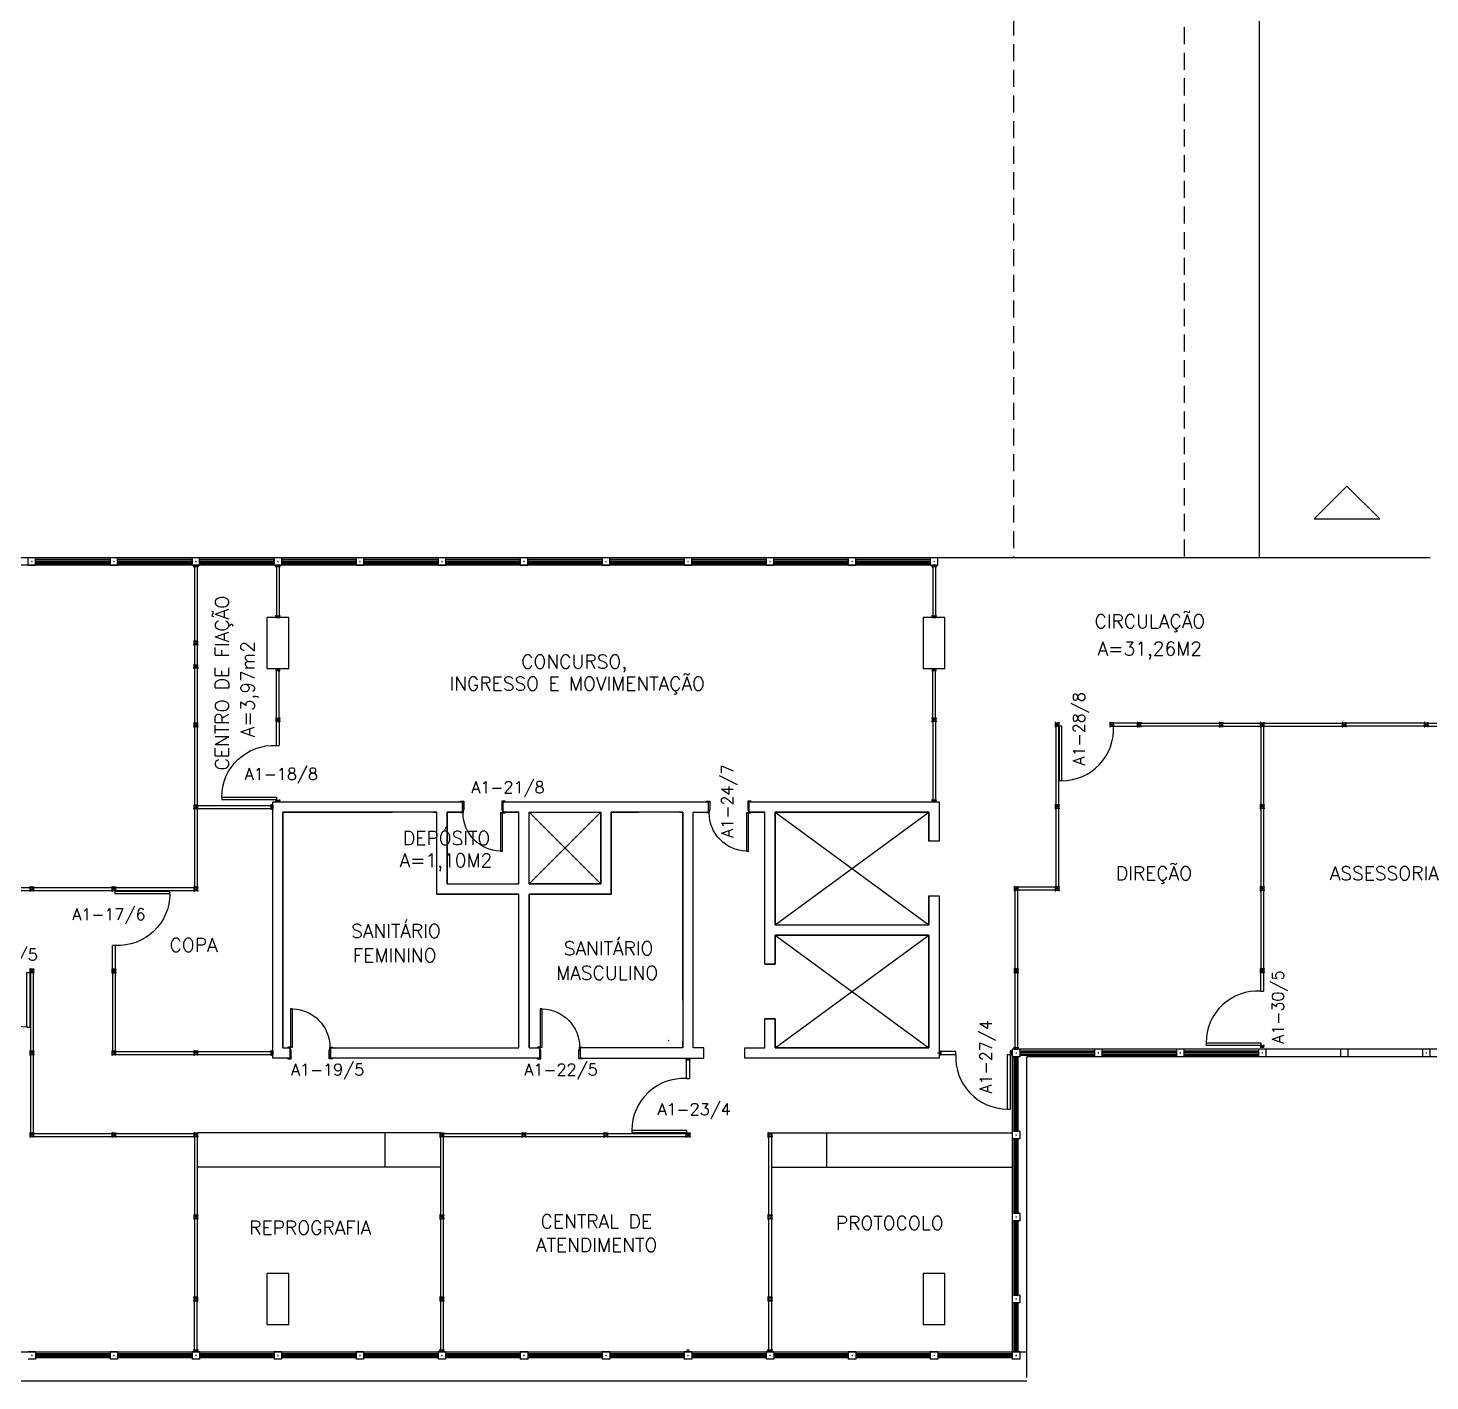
# Model space of a CAD drawing. Extents: x 297.6 to 386.7, y 146.5 to 187.4.
# Drawn here: x 315.59 to 336.1, y 146.48 to 166.28 of the extents above; entities that cross this region are included whole.
import ezdxf
from ezdxf.enums import TextEntityAlignment as Align

# ---------------------------------------------------------------- set-up
doc = ezdxf.new("R2010")
doc.units = 0
doc.header["$MEASUREMENT"] = 0
doc.linetypes.add('HIDDEN', pattern=[0.375, 0.25, -0.125])
doc.linetypes.add('HIDDEN2', pattern=[0.1875, 0.125, -0.0625])
doc.layers.get('0').update_dxf_attribs({"linetype": 'CONTINUOUS'})
for name, color, linetype in [('1', 1, 'CONTINUOUS'), ('ALV', 2, 'CONTINUOUS'), ('DIV', 2, 'CONTINUOUS'), ('ESPECIFICAÇÕES', 2, 'CONTINUOUS'), ('ESQ', 1, 'CONTINUOUS'), ('MOBILIARIO', 1, 'CONTINUOUS'), ('PEÇAS', 1, 'CONTINUOUS'), ('PILAR', 3, 'CONTINUOUS'), ('PISO', 1, 'CONTINUOUS'), ('PORTA', 2, 'CONTINUOUS'), ('REBOCO', 2, 'CONTINUOUS'), ('TEXTO', 2, 'CONTINUOUS'), ('ÁREA', 2, 'CONTINUOUS')]:
    doc.layers.add(name, color=color, linetype=linetype)
doc.styles.add('UNB-100', font='simplex.shx', dxfattribs={"height": 0.2})

# ---------------------------------------------------------------- blocks, each defined once
blk = doc.blocks.new('PDDIV12')
at = {"color": 2}
for p, q in [((-0.07, 0.82), (-0.07, 0.02)), ((-0.03, 0.02), (-0.03, 0.82)), ((-0.825, 0.02), (-1.175, 0.02)), ((-0.825, 0.02), (-0.825, -0.02)), ((-0.07, 0.02), (-0.03, 0.02)), ((-0.01, 0), (0.01, 0)), ((0, -0.01), (0, 0.01)), ((-1.175, -0.02), (-0.825, -0.02))]:
    blk.add_line(p, q, dxfattribs=at)
for p, q in [((-0.07, 0.82), (-0.03, 0.82)), ((-1.2, 0), (-1.21, 0)), ((-1.2, 0.01), (-1.2, -0.01)), ((-1.19, 0), (-1.2, 0)), ((-1.175, 0.02), (-1.175, -0.02))]:
    blk.add_line(p, q)
at = {"color": 1}
blk.add_arc((-0.071, 0.065), 0.755, 89.8981, 183.4171, dxfattribs=at)
blk = doc.blocks.new('IMONT')
for p, q in [((0, 0.025), (0.02, 0.025)), ((0, 0.025), (0, -0.025)), ((0.02, 0.02), (0.005, 0.02)), ((0.005, 0.02), (0.005, -0.02)), ((0.02, 0.03), (0.02, 0.025)), ((0.02, 0.03), (0.03, 0.03)), ((0.02, -0.02), (0.02, 0.02)), ((0.025, 0.02), (0.025, -0.02)), ((0.025, 0.02), (0.03, 0.02)), ((0.03, 0.03), (0.03, 0.02)), ((0.02, -0.025), (0, -0.025)), ((0.005, -0.02), (0.02, -0.02)), ((0.02, -0.03), (0.02, -0.025)), ((0.03, -0.03), (0.02, -0.03)), ((0.025, -0.02), (0.03, -0.02)), ((0.03, -0.02), (0.03, -0.03))]:
    blk.add_line(p, q)
blk = doc.blocks.new('MONT')
for p, q in [((-0.03, 0.03), (-0.03, 0.02)), ((-0.02, 0.03), (-0.03, 0.03)), ((-0.03, 0.02), (-0.025, 0.02)), ((-0.025, -0.02), (-0.025, 0.02)), ((-0.02, 0.025), (-0.02, 0.03)), ((-0.02, 0.025), (0.02, 0.025)), ((0.02, 0.02), (-0.02, 0.02)), ((-0.02, 0.02), (-0.02, -0.02)), ((-0.004, 0), (0.004, 0)), ((0, 0.004), (0, -0.004)), ((0.02, 0.03), (0.02, 0.025)), ((0.02, 0.03), (0.03, 0.03)), ((0.02, -0.02), (0.02, 0.02)), ((0.025, 0.02), (0.025, -0.02)), ((0.025, 0.02), (0.03, 0.02)), ((0.03, 0.03), (0.03, 0.02)), ((-0.025, -0.02), (-0.03, -0.02)), ((-0.03, -0.02), (-0.03, -0.03)), ((-0.03, -0.03), (-0.02, -0.03)), ((-0.02, -0.02), (0.02, -0.02)), ((0.02, -0.025), (-0.02, -0.025)), ((-0.02, -0.03), (-0.02, -0.025)), ((0.02, -0.03), (0.02, -0.025)), ((0.03, -0.03), (0.02, -0.03)), ((0.025, -0.02), (0.03, -0.02)), ((0.03, -0.02), (0.03, -0.03))]:
    blk.add_line(p, q)
blk = doc.blocks.new('DIVI12')
for p, q in [((-0.004, 0), (0.004, 0)), ((0, 0.004), (0, -0.004)), ((0.025, 0.02), (0.025, -0.02)), ((0.025, 0.02), (1.175, 0.02)), ((1.175, 0.02), (1.175, -0.02)), ((1.204, 0), (1.196, 0)), ((1.2, 0.004), (1.2, -0.004)), ((0.025, -0.02), (1.175, -0.02))]:
    blk.add_line(p, q)
blk = doc.blocks.new('PRTD6')
at = {"linetype": 'Continuous'}
for p, q in [((-0.04, 0.571), (-0.01, 0.571)), ((-0.626, 0), (-0.596, 0)), ((0, 0), (0.03, 0)), ((-0.626, -0.15), (-0.596, -0.15)), ((0, -0.15), (0.03, -0.15))]:
    blk.add_line(p, q, dxfattribs=at)
for p, q in [((-0.04, 0.01), (-0.04, 0.571)), ((-0.01, 0.571), (-0.01, 0.01)), ((-0.626, 0.01), (-0.626, 0)), ((-0.586, 0.01), (-0.626, 0.01)), ((-0.596, 0), (-0.596, -0.15)), ((-0.586, -0.03), (-0.586, 0.01)), ((-0.01, 0.01), (-0.04, 0.01)), ((-0.01, 0.01), (0.03, 0.01)), ((-0.01, -0.03), (-0.01, 0.01)), ((0, 0), (0, -0.15)), ((0.03, 0.01), (0.03, 0)), ((-0.626, -0.15), (-0.626, -0.16)), ((-0.626, -0.16), (-0.576, -0.16)), ((-0.576, -0.03), (-0.586, -0.03)), ((-0.576, -0.16), (-0.576, -0.03)), ((-0.02, -0.03), (-0.01, -0.03)), ((-0.02, -0.16), (-0.02, -0.03)), ((0.03, -0.16), (-0.02, -0.16)), ((0.03, -0.15), (0.03, -0.16))]:
    blk.add_line(p, q)
blk.add_arc((-0.025, 0.01), 0.561, 91.5322, 180, dxfattribs=at)
blk = doc.blocks.new('PAESQ')
for p, q in [((-1.055, 0.82), (-1.095, 0.82)), ((-1.095, 0.02), (-1.095, 0.82)), ((-1.055, 0.82), (-1.055, 0.02)), ((-1.055, 0.02), (-1.095, 0.02)), ((-0.3, 0.02), (-0.025, 0.02)), ((-0.3, 0.02), (-0.3, -0.02)), ((-0.025, 0.02), (-0.025, -0.02)), ((-0.01, 0), (0, 0)), ((0, 0.01), (0, -0.01)), ((0, 0), (0.01, 0)), ((-0.025, -0.02), (-0.3, -0.02))]:
    blk.add_line(p, q)
at = {"color": 1}
blk.add_arc((-1.054, 0.065), 0.755, 356.5829, 90.1019, dxfattribs=at)
at = {"linetype": 'Continuous', "xscale": -1, "rotation": 180}
blk.add_blockref('IMONT', (-1.125, 0), dxfattribs=at)

msp = doc.modelspace()

# ---------------------------------------------------------------- linework, layer by layer
at = {"layer": '1', "linetype": 'Continuous'}
for p, q in [((322.915, 154.801), (323.965, 153.751)), ((322.915, 153.751), (323.965, 154.801)), ((322.915, 154.801), (323.965, 153.751)), ((322.915, 153.751), (323.965, 154.801)), ((326.515, 153.151), (328.765, 154.801)), ((326.515, 154.801), (328.765, 153.151)), ((326.515, 153.151), (328.765, 154.801)), ((326.515, 154.801), (328.765, 153.151)), ((326.515, 151.351), (328.765, 153.001)), ((326.515, 153.001), (328.765, 151.351)), ((326.515, 151.351), (328.765, 153.001)), ((326.515, 153.001), (328.765, 151.351)), ((323.069, 151.351), (323.069, 151.201))]:
    msp.add_line(p, q, dxfattribs=at)
at = {"layer": '1'}
msp.add_lwpolyline([(335.36, 159.093), (334.881, 159.572), (334.402, 159.093)], close=True, dxfattribs=at)
at = {"layer": 'ALV', "linetype": 'Continuous'}
for p, q in [((319.165, 154.951), (320.915, 154.951)), ((319.165, 151.201), (319.165, 154.951)), ((321.515, 154.951), (321.94, 154.951)), ((322.54, 154.951), (324.515, 154.951)), ((325.115, 154.951), (325.54, 154.951)), ((325.54, 154.801), (325.54, 154.951)), ((326.136, 154.801), (326.136, 154.951)), ((326.136, 154.951), (328.915, 154.951)), ((328.915, 154.951), (328.915, 154.376)), ((319.315, 154.801), (320.915, 154.801)), ((319.315, 151.351), (319.315, 154.801)), ((321.515, 154.801), (321.565, 154.801)), ((321.565, 153.751), (321.565, 154.801)), ((321.715, 154.801), (321.94, 154.801)), ((321.715, 153.751), (321.715, 154.801)), ((322.54, 154.801), (322.765, 154.801)), ((322.765, 153.751), (322.765, 154.801)), ((322.915, 154.801), (323.965, 154.801)), ((322.915, 153.751), (322.915, 154.801)), ((323.965, 153.751), (323.965, 154.801)), ((324.115, 153.601), (324.115, 154.801)), ((324.115, 154.801), (324.515, 154.801)), ((325.115, 154.801), (325.165, 154.801)), ((325.165, 152.051), (325.165, 154.801)), ((325.315, 152.051), (325.315, 154.801)), ((325.315, 154.801), (325.54, 154.801)), ((326.136, 154.801), (326.365, 154.801)), ((326.365, 152.576), (326.365, 154.801)), ((326.515, 153.151), (326.515, 154.801)), ((326.515, 154.801), (328.765, 154.801)), ((328.765, 154.801), (328.765, 154.376)), ((328.915, 154.376), (328.765, 154.376)), ((321.715, 153.751), (322.765, 153.751)), ((322.915, 153.751), (323.965, 153.751)), ((321.565, 153.601), (322.765, 153.601)), ((322.765, 151.351), (322.765, 153.601)), ((322.915, 153.601), (324.115, 153.601)), ((322.915, 151.351), (322.915, 153.601)), ((328.765, 153.576), (328.915, 153.576)), ((328.765, 153.576), (328.765, 153.151)), ((328.915, 153.576), (328.915, 151.201)), ((326.515, 153.151), (328.765, 153.151)), ((326.515, 152.576), (326.515, 153.001)), ((326.515, 153.001), (328.765, 153.001)), ((328.765, 153.001), (328.765, 151.351)), ((326.365, 152.576), (326.515, 152.576)), ((326.365, 151.351), (326.365, 151.776)), ((326.515, 151.776), (326.365, 151.776)), ((326.515, 151.351), (326.515, 151.776)), ((325.165, 151.451), (325.165, 151.401)), ((325.165, 151.351), (325.165, 151.451)), ((325.315, 151.351), (325.315, 151.451)), ((328.765, 151.351), (326.515, 151.351))]:
    msp.add_line(p, q, dxfattribs=at)
at = {"layer": 'DIV'}
for p, q in [((318.021, 158.386), (318.02, 157.301)), ((318.061, 158.386), (318.06, 157.301)), ((319.221, 158.391), (319.221, 157.676)), ((319.221, 158.391), (319.221, 157.676)), ((319.261, 158.391), (319.261, 157.676)), ((319.261, 158.391), (319.261, 157.676)), ((328.821, 158.391), (328.821, 157.676)), ((328.861, 158.391), (328.821, 158.391)), ((328.821, 158.391), (328.821, 157.676)), ((328.861, 158.391), (328.821, 158.391)), ((328.861, 158.391), (328.861, 157.676)), ((328.861, 158.391), (328.861, 157.676)), ((319.22, 156.177), (319.22, 156.876)), ((319.26, 156.177), (319.26, 156.876)), ((328.82, 156.177), (328.82, 156.876)), ((328.82, 156.177), (328.82, 156.876)), ((328.86, 156.177), (328.86, 156.876)), ((328.86, 156.177), (328.86, 156.876)), ((318.04, 156.072), (318.04, 156.08)), ((318.065, 156.056), (318.065, 156.096)), ((330.66, 156.101), (330.62, 156.101)), ((331.46, 156.106), (331.42, 156.106)), ((331.444, 156.081), (331.436, 156.081)), ((331.44, 156.077), (331.44, 156.085)), ((331.82, 156.101), (331.86, 156.101)), ((333.02, 156.101), (333.06, 156.101)), ((333.66, 156.101), (333.62, 156.101)), ((334.86, 156.101), (334.82, 156.101)), ((334.86, 156.101), (334.82, 156.101)), ((336.06, 156.101), (336.02, 156.101)), ((336.06, 156.101), (336.02, 156.101)), ((318.036, 156.076), (318.044, 156.076)), ((318.036, 154.876), (318.044, 154.876)), ((318.036, 154.876), (318.044, 154.876)), ((318.04, 154.872), (318.04, 154.88)), ((318.04, 154.872), (318.04, 154.88)), ((318.065, 154.856), (318.065, 154.896)), ((318.065, 154.856), (318.065, 154.896)), ((315.66, 153.701), (315.62, 153.701)), ((315.66, 153.701), (315.62, 153.701)), ((315.644, 153.676), (315.636, 153.676)), ((315.644, 153.676), (315.636, 153.676)), ((315.64, 153.672), (315.64, 153.68)), ((315.64, 153.672), (315.64, 153.68)), ((316.86, 153.701), (316.82, 153.701)), ((316.86, 153.701), (316.82, 153.701)), ((316.844, 153.676), (316.836, 153.676)), ((316.844, 153.676), (316.836, 153.676)), ((316.84, 153.672), (316.84, 153.68)), ((316.84, 153.672), (316.84, 153.68)), ((318.06, 153.701), (318.02, 153.701)), ((318.044, 153.676), (318.036, 153.676)), ((318.04, 153.672), (318.04, 153.68)), ((330.06, 153.701), (330.02, 153.701)), ((315.66, 152.501), (315.62, 152.501)), ((315.66, 152.501), (315.62, 152.501)), ((315.644, 152.476), (315.636, 152.476)), ((315.644, 152.476), (315.636, 152.476)), ((315.64, 152.472), (315.64, 152.48)), ((315.64, 152.472), (315.64, 152.48)), ((316.82, 152.501), (316.86, 152.501)), ((316.86, 152.501), (316.82, 152.501)), ((316.836, 152.476), (316.844, 152.476)), ((316.844, 152.476), (316.836, 152.476)), ((316.84, 152.472), (316.84, 152.48)), ((316.84, 152.472), (316.84, 152.48)), ((330.06, 152.501), (330.02, 152.501)), ((330.06, 152.501), (330.02, 152.501)), ((330.02, 152.451), (330.02, 151.356)), ((330.02, 152.451), (330.02, 151.356)), ((330.044, 152.476), (330.036, 152.476)), ((330.04, 152.472), (330.04, 152.48)), ((330.06, 152.451), (330.06, 151.356)), ((330.06, 152.451), (330.06, 151.356)), ((316.86, 151.301), (316.82, 151.301)), ((316.844, 151.276), (316.836, 151.276)), ((316.84, 151.272), (316.84, 151.28)), ((318.06, 151.301), (318.02, 151.301)), ((318.044, 151.276), (318.036, 151.276)), ((318.04, 151.272), (318.04, 151.28)), ((328.891, 151.276), (328.899, 151.276)), ((328.891, 151.276), (328.899, 151.276)), ((328.895, 151.28), (328.895, 151.272)), ((328.895, 151.28), (328.895, 151.272)), ((328.92, 151.296), (328.92, 151.256)), ((328.92, 151.296), (328.92, 151.256)), ((328.92, 151.296), (328.92, 151.256)), ((328.92, 151.296), (328.92, 151.256)), ((329.16, 151.296), (328.94, 151.296)), ((329.16, 151.296), (328.94, 151.296)), ((328.94, 151.256), (329.16, 151.256)), ((328.94, 151.256), (329.16, 151.256)), ((329.16, 151.256), (329.16, 151.296)), ((329.16, 151.256), (329.16, 151.296)), ((329.915, 151.256), (329.955, 151.256)), ((329.915, 150.456), (329.915, 151.256)), ((329.915, 151.256), (329.955, 151.256)), ((329.915, 150.456), (329.915, 151.256)), ((329.955, 151.256), (329.955, 150.456)), ((329.955, 151.256), (329.955, 150.456)), ((329.96, 151.256), (329.96, 151.296)), ((329.96, 151.256), (329.96, 151.296)), ((329.975, 151.276), (329.995, 151.276)), ((329.989, 151.276), (329.981, 151.276)), ((329.985, 151.28), (329.985, 151.272)), ((329.915, 150.456), (329.955, 150.456)), ((329.915, 150.456), (329.955, 150.456)), ((315.66, 150.101), (315.62, 150.101)), ((315.644, 150.076), (315.636, 150.076)), ((315.64, 150.072), (315.64, 150.08)), ((316.86, 150.101), (316.82, 150.101)), ((316.844, 150.076), (316.836, 150.076)), ((316.84, 150.072), (316.84, 150.08)), ((318.06, 150.101), (318.02, 150.101)), ((318.06, 150.101), (318.02, 150.101)), ((318.044, 150.076), (318.036, 150.076)), ((318.044, 150.076), (318.036, 150.076)), ((318.04, 150.072), (318.04, 150.08)), ((318.04, 150.072), (318.04, 150.08)), ((321.66, 150.101), (321.62, 150.101)), ((321.66, 150.101), (321.62, 150.101)), ((321.644, 150.076), (321.636, 150.076)), ((321.644, 150.076), (321.636, 150.076)), ((321.64, 150.072), (321.64, 150.08)), ((321.64, 150.072), (321.64, 150.08)), ((322.86, 150.101), (322.82, 150.101)), ((322.844, 150.076), (322.836, 150.076)), ((322.84, 150.072), (322.84, 150.08)), ((324.06, 150.101), (324.02, 150.101)), ((324.044, 150.076), (324.036, 150.076)), ((324.04, 150.072), (324.04, 150.08)), ((326.46, 150.101), (326.42, 150.101)), ((326.444, 150.076), (326.436, 150.076)), ((326.44, 150.072), (326.44, 150.08)), ((318.06, 148.901), (318.02, 148.901)), ((318.06, 148.901), (318.02, 148.901)), ((321.66, 148.901), (321.62, 148.901)), ((321.66, 148.901), (321.62, 148.901)), ((326.46, 148.901), (326.42, 148.901)), ((318.044, 148.876), (318.036, 148.876)), ((318.044, 148.876), (318.036, 148.876)), ((318.04, 148.872), (318.04, 148.88)), ((318.04, 148.872), (318.04, 148.88)), ((321.644, 148.876), (321.636, 148.876)), ((321.644, 148.876), (321.636, 148.876)), ((321.64, 148.872), (321.64, 148.88)), ((321.64, 148.872), (321.64, 148.88)), ((326.444, 148.876), (326.436, 148.876)), ((326.44, 148.872), (326.44, 148.88)), ((318.036, 147.676), (318.044, 147.676)), ((318.036, 147.676), (318.044, 147.676)), ((318.04, 147.68), (318.04, 147.672)), ((318.04, 147.68), (318.04, 147.672)), ((318.02, 147.651), (318.06, 147.651)), ((318.02, 147.651), (318.06, 147.651)), ((318.02, 146.93), (318.02, 147.651)), ((318.02, 147.651), (318.06, 147.651)), ((318.02, 147.651), (318.06, 147.651)), ((318.02, 146.93), (318.02, 147.651)), ((318.06, 146.93), (318.06, 147.651)), ((318.06, 146.93), (318.06, 147.651)), ((321.62, 147.651), (321.66, 147.651)), ((321.62, 147.651), (321.62, 146.931)), ((321.62, 147.651), (321.66, 147.651)), ((321.62, 147.651), (321.62, 146.931)), ((321.66, 147.651), (321.66, 146.931)), ((321.66, 147.651), (321.66, 146.931)), ((326.42, 147.651), (326.46, 147.651)), ((326.42, 147.651), (326.42, 146.931)), ((326.46, 147.651), (326.46, 146.931)), ((325.22, 146.931), (325.26, 146.931)), ((325.22, 146.931), (325.26, 146.931))]:
    msp.add_line(p, q, dxfattribs=at)
at = {"layer": 'DIV', "linetype": 'Continuous'}
for p, q in [((318.06, 157.301), (318.02, 157.301)), ((318.044, 157.276), (318.036, 157.276)), ((318.036, 157.276), (318.044, 157.276)), ((318.04, 157.272), (318.04, 157.28)), ((318.04, 157.272), (318.04, 157.28)), ((318.065, 157.256), (318.065, 157.296)), ((318.02, 156.906), (318.02, 156.101)), ((318.06, 156.906), (318.02, 156.906)), ((318.036, 156.931), (318.044, 156.931)), ((318.044, 156.931), (318.036, 156.931)), ((318.036, 156.931), (318.044, 156.931)), ((318.04, 156.927), (318.04, 156.935)), ((318.04, 156.935), (318.04, 156.927)), ((318.04, 156.927), (318.04, 156.935)), ((318.06, 156.906), (318.06, 156.101)), ((318.065, 156.911), (318.065, 156.951)), ((318.065, 156.911), (318.065, 156.951)), ((318.06, 156.101), (318.02, 156.101)), ((318.04, 156.072), (318.04, 156.08)), ((318.04, 156.072), (318.04, 156.08)), ((318.065, 156.056), (318.065, 156.096)), ((331.87, 156.101), (333.01, 156.101)), ((333.065, 156.101), (333.615, 156.101)), ((318.036, 156.076), (318.044, 156.076)), ((318.044, 156.076), (318.036, 156.076)), ((333.01, 156.061), (331.87, 156.061)), ((333.065, 156.061), (333.615, 156.061)), ((318.065, 154.896), (319.136, 154.896)), ((318.065, 154.856), (319.136, 154.856)), ((319.14, 154.896), (319.14, 154.856)), ((319.14, 154.856), (319.14, 154.896)), ((319.165, 154.876), (319.157, 154.876)), ((319.161, 154.88), (319.161, 154.872)), ((319.169, 154.876), (319.161, 154.876)), ((319.165, 154.866), (319.165, 154.886)), ((319.165, 154.88), (319.165, 154.872)), ((318.06, 153.701), (318.02, 153.701)), ((318.036, 153.676), (318.044, 153.676)), ((318.044, 153.676), (318.036, 153.676)), ((318.04, 153.68), (318.04, 153.672)), ((318.04, 153.672), (318.04, 153.68)), ((318.065, 153.696), (318.065, 153.656)), ((330.06, 153.701), (330.02, 153.701)), ((330.04, 153.685), (330.04, 153.677)), ((330.065, 153.701), (330.065, 153.661)), ((330.615, 153.701), (330.065, 153.701)), ((330.615, 153.661), (330.065, 153.661)), ((330.615, 153.701), (330.615, 153.661)), ((330.644, 153.681), (330.636, 153.681)), ((330.64, 153.685), (330.64, 153.677)), ((333.66, 152.501), (333.62, 152.501)), ((318.06, 151.301), (318.02, 151.301)), ((318.036, 151.276), (318.044, 151.276)), ((318.044, 151.276), (318.036, 151.276)), ((318.04, 151.28), (318.04, 151.272)), ((318.04, 151.272), (318.04, 151.28)), ((318.065, 151.296), (319.136, 151.296)), ((318.065, 151.296), (318.065, 151.256)), ((318.065, 151.256), (319.136, 151.256)), ((319.14, 151.296), (319.14, 151.256)), ((319.14, 151.256), (319.14, 151.296)), ((319.165, 151.276), (319.157, 151.276)), ((319.161, 151.28), (319.161, 151.272)), ((319.169, 151.276), (319.161, 151.276)), ((319.165, 151.266), (319.165, 151.286)), ((319.165, 151.28), (319.165, 151.272)), ((325.22, 150.901), (325.22, 151.171)), ((325.26, 151.171), (325.26, 150.901)), ((328.94, 151.256), (328.94, 151.296)), ((328.94, 151.256), (328.94, 151.296)), ((325.22, 150.901), (325.26, 150.901)), ((324.42, 150.146), (324.42, 150.106)), ((324.42, 150.146), (325.22, 150.146)), ((325.22, 150.146), (325.22, 150.106)), ((315.665, 150.096), (316.815, 150.096)), ((315.665, 150.056), (316.815, 150.056)), ((316.865, 150.096), (318.015, 150.096)), ((316.865, 150.056), (318.015, 150.056)), ((325.22, 150.106), (324.42, 150.106)), ((325.26, 150.101), (325.22, 150.101)), ((325.25, 150.076), (325.23, 150.076)), ((325.244, 150.076), (325.236, 150.076)), ((325.24, 150.086), (325.24, 150.066)), ((325.24, 150.072), (325.24, 150.08))]:
    msp.add_line(p, q, dxfattribs=at)
at = {"layer": 'DIV'}
msp.add_arc((329.913, 151.211), 0.755, 176.5829, 270.1019, dxfattribs=at)
msp.add_arc((329.913, 151.211), 0.755, 176.5829, 270.1019, dxfattribs=at)
at = {"layer": 'DIV', "linetype": 'Continuous'}
msp.add_arc((325.175, 150.148), 0.755, 86.5829, 180.1019, dxfattribs=at)
at = {"layer": 'ESQ'}
for p, q in [((315.586, 158.526), (315.696, 158.526)), ((315.586, 158.416), (315.586, 158.526)), ((315.586, 158.416), (315.696, 158.416)), ((315.644, 158.471), (315.636, 158.471)), ((315.636, 158.471), (315.644, 158.471)), ((315.64, 158.475), (315.64, 158.467)), ((315.64, 158.475), (315.64, 158.467)), ((315.695, 158.501), (315.695, 158.441)), ((315.695, 158.501), (316.785, 158.501)), ((315.695, 158.481), (316.785, 158.481)), ((315.695, 158.461), (316.785, 158.461)), ((315.695, 158.441), (316.785, 158.441)), ((315.696, 158.416), (315.696, 158.526)), ((316.785, 158.501), (316.785, 158.441)), ((316.786, 158.526), (316.896, 158.526)), ((316.786, 158.416), (316.786, 158.526)), ((316.786, 158.416), (316.896, 158.416)), ((316.844, 158.471), (316.836, 158.471)), ((316.836, 158.471), (316.844, 158.471)), ((316.84, 158.475), (316.84, 158.467)), ((316.84, 158.475), (316.84, 158.467)), ((316.895, 158.501), (316.895, 158.441)), ((316.895, 158.501), (317.985, 158.501)), ((316.895, 158.481), (317.985, 158.481)), ((316.895, 158.461), (317.985, 158.461)), ((316.895, 158.441), (317.985, 158.441)), ((316.896, 158.416), (316.896, 158.526)), ((317.985, 158.501), (317.985, 158.441)), ((317.986, 158.526), (318.096, 158.526)), ((317.986, 158.416), (317.986, 158.526)), ((317.986, 158.416), (318.096, 158.416)), ((318.036, 158.471), (318.044, 158.471)), ((318.044, 158.471), (318.036, 158.471)), ((318.04, 158.475), (318.04, 158.467)), ((318.04, 158.475), (318.04, 158.467)), ((318.095, 158.501), (318.095, 158.441)), ((318.095, 158.501), (319.185, 158.501)), ((318.095, 158.481), (319.185, 158.481)), ((318.095, 158.461), (319.185, 158.461)), ((318.095, 158.441), (319.185, 158.441)), ((318.096, 158.416), (318.096, 158.526)), ((319.185, 158.501), (319.185, 158.441)), ((319.186, 158.526), (319.296, 158.526)), ((319.186, 158.416), (319.186, 158.526)), ((319.186, 158.416), (319.296, 158.416)), ((319.244, 158.471), (319.236, 158.471)), ((319.236, 158.471), (319.244, 158.471)), ((319.24, 158.475), (319.24, 158.467)), ((319.24, 158.475), (319.24, 158.467)), ((319.295, 158.501), (320.385, 158.501)), ((319.295, 158.501), (319.295, 158.441)), ((319.295, 158.481), (320.385, 158.481)), ((319.295, 158.461), (320.385, 158.461)), ((319.295, 158.441), (320.385, 158.441)), ((319.296, 158.416), (319.296, 158.526)), ((320.385, 158.501), (320.385, 158.441)), ((320.386, 158.416), (320.386, 158.526)), ((320.386, 158.526), (320.496, 158.526)), ((320.386, 158.416), (320.496, 158.416)), ((320.436, 158.471), (320.444, 158.471)), ((320.444, 158.471), (320.436, 158.471)), ((320.44, 158.475), (320.44, 158.467)), ((320.44, 158.475), (320.44, 158.467)), ((320.495, 158.501), (321.585, 158.501)), ((320.495, 158.501), (320.495, 158.441)), ((320.495, 158.481), (321.585, 158.481)), ((320.495, 158.461), (321.585, 158.461)), ((320.495, 158.441), (321.585, 158.441)), ((320.496, 158.416), (320.496, 158.526)), ((321.585, 158.501), (321.585, 158.441)), ((321.586, 158.526), (321.696, 158.526)), ((321.586, 158.416), (321.586, 158.526)), ((321.586, 158.416), (321.696, 158.416)), ((321.644, 158.471), (321.636, 158.471)), ((321.636, 158.471), (321.644, 158.471)), ((321.64, 158.475), (321.64, 158.467)), ((321.64, 158.475), (321.64, 158.467)), ((321.695, 158.501), (321.695, 158.441)), ((321.695, 158.501), (322.785, 158.501)), ((321.695, 158.481), (322.785, 158.481)), ((321.695, 158.461), (322.785, 158.461)), ((321.695, 158.441), (322.785, 158.441)), ((321.696, 158.416), (321.696, 158.526)), ((322.785, 158.501), (322.785, 158.441)), ((322.786, 158.526), (322.896, 158.526)), ((322.786, 158.416), (322.786, 158.526)), ((322.786, 158.416), (322.896, 158.416)), ((322.836, 158.471), (322.844, 158.471)), ((322.844, 158.471), (322.836, 158.471)), ((322.84, 158.475), (322.84, 158.467)), ((322.84, 158.475), (322.84, 158.467)), ((322.895, 158.501), (322.895, 158.441)), ((322.895, 158.501), (323.985, 158.501)), ((322.895, 158.481), (323.985, 158.481)), ((322.895, 158.461), (323.985, 158.461)), ((322.895, 158.441), (323.985, 158.441)), ((322.896, 158.416), (322.896, 158.526)), ((323.985, 158.501), (323.985, 158.441)), ((323.986, 158.526), (324.096, 158.526)), ((323.986, 158.416), (323.986, 158.526)), ((323.986, 158.416), (324.096, 158.416)), ((324.044, 158.471), (324.036, 158.471)), ((324.036, 158.471), (324.044, 158.471)), ((324.04, 158.475), (324.04, 158.467)), ((324.04, 158.475), (324.04, 158.467)), ((324.095, 158.501), (324.095, 158.441)), ((324.095, 158.501), (325.185, 158.501)), ((324.095, 158.481), (325.185, 158.481)), ((324.095, 158.461), (325.185, 158.461)), ((324.095, 158.441), (325.185, 158.441)), ((324.096, 158.416), (324.096, 158.526)), ((325.185, 158.501), (325.185, 158.441)), ((325.186, 158.526), (325.296, 158.526)), ((325.186, 158.416), (325.186, 158.526)), ((325.186, 158.416), (325.296, 158.416)), ((325.244, 158.471), (325.236, 158.471)), ((325.236, 158.471), (325.244, 158.471)), ((325.24, 158.475), (325.24, 158.467)), ((325.24, 158.475), (325.24, 158.467)), ((325.295, 158.501), (325.295, 158.441)), ((325.295, 158.501), (326.385, 158.501)), ((325.295, 158.481), (326.385, 158.481)), ((325.295, 158.461), (326.385, 158.461)), ((325.295, 158.441), (326.385, 158.441)), ((325.296, 158.416), (325.296, 158.526)), ((326.385, 158.501), (326.385, 158.441)), ((326.386, 158.526), (326.496, 158.526)), ((326.386, 158.416), (326.386, 158.526)), ((326.386, 158.416), (326.496, 158.416)), ((326.436, 158.471), (326.444, 158.471)), ((326.444, 158.471), (326.436, 158.471)), ((326.44, 158.475), (326.44, 158.467)), ((326.44, 158.475), (326.44, 158.467)), ((326.495, 158.501), (327.585, 158.501)), ((326.495, 158.501), (326.495, 158.441)), ((326.495, 158.481), (327.585, 158.481)), ((326.495, 158.461), (327.585, 158.461)), ((326.495, 158.441), (327.585, 158.441)), ((326.496, 158.416), (326.496, 158.526)), ((327.585, 158.501), (327.585, 158.441)), ((327.586, 158.526), (327.696, 158.526)), ((327.586, 158.416), (327.586, 158.526)), ((327.586, 158.416), (327.696, 158.416)), ((327.644, 158.471), (327.636, 158.471)), ((327.636, 158.471), (327.644, 158.471)), ((327.64, 158.475), (327.64, 158.467)), ((327.64, 158.475), (327.64, 158.467)), ((327.695, 158.501), (328.785, 158.501)), ((327.695, 158.501), (327.695, 158.441)), ((327.695, 158.481), (328.785, 158.481)), ((327.695, 158.461), (328.785, 158.461)), ((327.695, 158.441), (328.785, 158.441)), ((327.696, 158.416), (327.696, 158.526)), ((328.785, 158.501), (328.785, 158.441)), ((328.786, 158.526), (328.896, 158.526)), ((328.786, 158.416), (328.786, 158.526)), ((328.786, 158.416), (328.896, 158.416)), ((328.844, 158.471), (328.836, 158.471)), ((328.84, 158.475), (328.84, 158.467)), ((328.896, 158.416), (328.896, 158.526)), ((329.985, 151.331), (329.985, 151.221)), ((330.095, 151.331), (329.985, 151.331)), ((330.095, 151.221), (329.985, 151.221)), ((330.01, 150.131), (330.01, 151.221)), ((330.01, 151.221), (330.07, 151.221)), ((330.03, 150.131), (330.03, 151.221)), ((330.036, 151.276), (330.044, 151.276)), ((330.036, 151.276), (330.044, 151.276)), ((330.04, 151.28), (330.04, 151.272)), ((330.04, 151.28), (330.04, 151.272)), ((330.05, 150.131), (330.05, 151.221)), ((330.07, 150.131), (330.07, 151.221)), ((330.095, 151.331), (330.095, 151.221)), ((330.095, 151.306), (330.095, 151.246)), ((330.095, 151.306), (331.185, 151.306)), ((330.095, 151.286), (331.185, 151.286)), ((330.095, 151.266), (331.185, 151.266)), ((330.095, 151.246), (331.185, 151.246)), ((331.185, 151.331), (331.185, 151.221)), ((331.295, 151.331), (331.185, 151.331)), ((331.185, 151.306), (331.185, 151.246)), ((331.295, 151.221), (331.185, 151.221)), ((331.236, 151.276), (331.244, 151.276)), ((331.244, 151.276), (331.236, 151.276)), ((331.24, 151.28), (331.24, 151.272)), ((331.24, 151.28), (331.24, 151.272)), ((331.295, 151.331), (331.295, 151.221)), ((331.295, 151.306), (331.295, 151.246)), ((331.295, 151.306), (332.385, 151.306)), ((331.295, 151.286), (332.385, 151.286)), ((331.295, 151.266), (332.385, 151.266)), ((331.295, 151.246), (332.385, 151.246)), ((332.385, 151.331), (332.385, 151.221)), ((332.495, 151.331), (332.385, 151.331)), ((332.385, 151.306), (332.385, 151.246)), ((332.495, 151.221), (332.385, 151.221)), ((332.444, 151.276), (332.436, 151.276)), ((332.436, 151.276), (332.444, 151.276)), ((332.44, 151.28), (332.44, 151.272)), ((332.44, 151.28), (332.44, 151.272)), ((332.495, 151.331), (332.495, 151.221)), ((332.495, 151.306), (332.495, 151.246)), ((332.495, 151.306), (333.585, 151.306)), ((332.495, 151.286), (333.585, 151.286)), ((332.495, 151.266), (333.585, 151.266)), ((332.495, 151.246), (333.585, 151.246)), ((333.585, 151.331), (333.585, 151.221)), ((333.695, 151.331), (333.585, 151.331)), ((333.585, 151.306), (333.585, 151.246)), ((333.695, 151.221), (333.585, 151.221)), ((333.644, 151.276), (333.636, 151.276)), ((333.64, 151.28), (333.64, 151.272)), ((333.695, 151.331), (333.695, 151.221)), ((334.785, 151.331), (334.785, 151.221)), ((334.895, 151.331), (334.785, 151.331)), ((334.895, 151.221), (334.785, 151.221)), ((334.895, 151.331), (334.895, 151.221)), ((335.985, 151.331), (335.985, 151.221)), ((336.095, 151.331), (335.985, 151.331)), ((336.095, 151.221), (335.985, 151.221)), ((336.036, 151.276), (336.044, 151.276)), ((336.04, 151.28), (336.04, 151.272)), ((336.095, 151.331), (336.095, 151.221)), ((330.095, 150.131), (329.985, 150.131)), ((329.985, 150.131), (329.985, 150.021)), ((330.01, 150.131), (330.07, 150.131)), ((330.095, 150.131), (330.095, 150.021)), ((330.095, 150.021), (329.985, 150.021)), ((330.01, 148.931), (330.01, 150.021)), ((330.01, 150.021), (330.07, 150.021)), ((330.03, 148.931), (330.03, 150.021)), ((330.036, 150.076), (330.044, 150.076)), ((330.036, 150.076), (330.044, 150.076)), ((330.04, 150.08), (330.04, 150.072)), ((330.04, 150.072), (330.04, 150.08)), ((330.05, 148.931), (330.05, 150.021)), ((330.07, 148.931), (330.07, 150.021)), ((330.095, 148.931), (329.985, 148.931)), ((329.985, 148.931), (329.985, 148.821)), ((330.01, 148.931), (330.07, 148.931)), ((330.095, 148.931), (330.095, 148.821)), ((330.095, 148.821), (329.985, 148.821)), ((330.01, 147.731), (330.01, 148.821)), ((330.01, 148.821), (330.07, 148.821)), ((330.03, 147.731), (330.03, 148.821)), ((330.036, 148.876), (330.044, 148.876)), ((330.036, 148.876), (330.044, 148.876)), ((330.04, 148.872), (330.04, 148.88)), ((330.04, 148.88), (330.04, 148.872)), ((330.05, 147.731), (330.05, 148.821)), ((330.07, 147.731), (330.07, 148.821)), ((330.095, 147.731), (329.985, 147.731)), ((329.985, 147.731), (329.985, 147.621)), ((330.01, 147.731), (330.07, 147.731)), ((330.036, 147.676), (330.044, 147.676)), ((330.036, 147.676), (330.044, 147.676)), ((330.04, 147.672), (330.04, 147.68)), ((330.04, 147.68), (330.04, 147.672)), ((330.095, 147.731), (330.095, 147.621)), ((330.095, 147.621), (329.985, 147.621)), ((330.01, 146.905), (330.01, 147.621)), ((330.01, 147.621), (330.07, 147.621)), ((330.03, 146.905), (330.03, 147.621)), ((330.05, 146.905), (330.05, 147.621)), ((330.07, 146.905), (330.07, 147.621)), ((315.695, 146.905), (315.585, 146.905)), ((315.644, 146.85), (315.636, 146.85)), ((315.636, 146.85), (315.644, 146.85)), ((315.64, 146.854), (315.64, 146.846)), ((315.64, 146.854), (315.64, 146.846)), ((315.695, 146.905), (315.695, 146.795)), ((315.695, 146.88), (315.695, 146.82)), ((315.695, 146.88), (316.785, 146.88)), ((315.695, 146.86), (316.785, 146.86)), ((316.895, 146.905), (316.785, 146.905)), ((316.785, 146.905), (316.785, 146.795)), ((316.785, 146.88), (316.785, 146.82)), ((316.844, 146.85), (316.836, 146.85)), ((316.836, 146.85), (316.844, 146.85)), ((316.84, 146.854), (316.84, 146.846)), ((316.84, 146.854), (316.84, 146.846)), ((316.895, 146.905), (316.895, 146.795)), ((316.895, 146.88), (316.895, 146.82)), ((316.895, 146.88), (317.985, 146.88)), ((316.895, 146.86), (317.985, 146.86)), ((318.095, 146.905), (317.985, 146.905)), ((317.985, 146.905), (317.985, 146.795)), ((317.985, 146.88), (317.985, 146.82)), ((318.036, 146.85), (318.044, 146.85)), ((318.044, 146.85), (318.036, 146.85)), ((318.04, 146.854), (318.04, 146.846)), ((318.04, 146.854), (318.04, 146.846)), ((318.095, 146.905), (318.095, 146.795)), ((318.095, 146.88), (318.095, 146.82)), ((318.095, 146.88), (319.185, 146.88)), ((318.095, 146.86), (319.185, 146.86)), ((319.295, 146.905), (319.185, 146.905)), ((319.185, 146.905), (319.185, 146.795)), ((319.185, 146.88), (319.185, 146.82)), ((319.244, 146.85), (319.236, 146.85)), ((319.236, 146.85), (319.244, 146.85)), ((319.24, 146.854), (319.24, 146.846)), ((319.24, 146.854), (319.24, 146.846)), ((319.295, 146.905), (319.295, 146.795)), ((319.295, 146.88), (320.385, 146.88)), ((319.295, 146.88), (319.295, 146.82)), ((319.295, 146.86), (320.385, 146.86)), ((320.385, 146.905), (320.385, 146.795)), ((320.495, 146.905), (320.385, 146.905)), ((320.385, 146.88), (320.385, 146.82)), ((320.436, 146.85), (320.444, 146.85)), ((320.444, 146.85), (320.436, 146.85)), ((320.44, 146.854), (320.44, 146.846)), ((320.44, 146.854), (320.44, 146.846)), ((320.495, 146.905), (320.495, 146.795)), ((320.495, 146.88), (321.585, 146.88)), ((320.495, 146.88), (320.495, 146.82)), ((320.495, 146.86), (321.585, 146.86)), ((321.695, 146.905), (321.585, 146.905)), ((321.585, 146.905), (321.585, 146.795)), ((321.585, 146.88), (321.585, 146.82)), ((321.644, 146.85), (321.636, 146.85)), ((321.636, 146.85), (321.644, 146.85)), ((321.64, 146.854), (321.64, 146.846)), ((321.64, 146.854), (321.64, 146.846)), ((321.695, 146.905), (321.695, 146.795)), ((321.695, 146.88), (321.695, 146.82)), ((321.695, 146.88), (322.785, 146.88)), ((321.695, 146.86), (322.785, 146.86)), ((322.895, 146.905), (322.785, 146.905)), ((322.785, 146.905), (322.785, 146.795)), ((322.785, 146.88), (322.785, 146.82)), ((322.836, 146.85), (322.844, 146.85)), ((322.844, 146.85), (322.836, 146.85)), ((322.84, 146.854), (322.84, 146.846)), ((322.84, 146.854), (322.84, 146.846)), ((322.895, 146.905), (322.895, 146.795)), ((322.895, 146.88), (322.895, 146.82)), ((322.895, 146.88), (323.985, 146.88)), ((322.895, 146.86), (323.985, 146.86)), ((324.095, 146.905), (323.985, 146.905)), ((323.985, 146.905), (323.985, 146.795)), ((323.985, 146.88), (323.985, 146.82)), ((324.044, 146.85), (324.036, 146.85)), ((324.036, 146.85), (324.044, 146.85)), ((324.04, 146.854), (324.04, 146.846)), ((324.04, 146.854), (324.04, 146.846)), ((324.095, 146.905), (324.095, 146.795)), ((324.095, 146.88), (324.095, 146.82)), ((324.095, 146.88), (325.185, 146.88)), ((324.095, 146.86), (325.185, 146.86)), ((325.295, 146.905), (325.185, 146.905)), ((325.185, 146.905), (325.185, 146.795)), ((325.185, 146.88), (325.185, 146.82)), ((325.244, 146.85), (325.236, 146.85)), ((325.236, 146.85), (325.244, 146.85)), ((325.24, 146.854), (325.24, 146.846)), ((325.24, 146.854), (325.24, 146.846)), ((325.295, 146.905), (325.295, 146.795)), ((325.295, 146.88), (325.295, 146.82)), ((325.295, 146.88), (326.385, 146.88)), ((325.295, 146.86), (326.385, 146.86)), ((326.495, 146.905), (326.385, 146.905)), ((326.385, 146.905), (326.385, 146.795)), ((326.385, 146.88), (326.385, 146.82)), ((326.436, 146.85), (326.444, 146.85)), ((326.444, 146.85), (326.436, 146.85)), ((326.44, 146.854), (326.44, 146.846)), ((326.44, 146.854), (326.44, 146.846)), ((326.495, 146.905), (326.495, 146.795)), ((326.495, 146.88), (327.585, 146.88)), ((326.495, 146.88), (326.495, 146.82)), ((326.495, 146.86), (327.585, 146.86)), ((327.695, 146.905), (327.585, 146.905)), ((327.585, 146.905), (327.585, 146.795)), ((327.585, 146.88), (327.585, 146.82)), ((327.644, 146.85), (327.636, 146.85)), ((327.636, 146.85), (327.644, 146.85)), ((327.64, 146.854), (327.64, 146.846)), ((327.64, 146.854), (327.64, 146.846)), ((327.695, 146.905), (327.695, 146.795)), ((327.695, 146.88), (328.785, 146.88)), ((327.695, 146.88), (327.695, 146.82)), ((327.695, 146.86), (328.785, 146.86)), ((328.895, 146.905), (328.785, 146.905)), ((328.785, 146.905), (328.785, 146.795)), ((328.785, 146.88), (328.785, 146.82)), ((328.836, 146.85), (328.844, 146.85)), ((328.844, 146.85), (328.836, 146.85)), ((328.84, 146.854), (328.84, 146.846)), ((328.84, 146.854), (328.84, 146.846)), ((328.895, 146.905), (328.895, 146.795)), ((328.895, 146.88), (328.895, 146.82)), ((328.895, 146.88), (329.985, 146.88)), ((328.895, 146.86), (329.985, 146.86)), ((330.095, 146.905), (329.985, 146.905)), ((329.985, 146.905), (329.985, 146.795)), ((329.985, 146.88), (329.985, 146.82)), ((330.01, 146.905), (330.07, 146.905)), ((330.044, 146.85), (330.036, 146.85)), ((330.036, 146.85), (330.044, 146.85)), ((330.04, 146.854), (330.04, 146.846)), ((330.04, 146.846), (330.04, 146.854)), ((330.095, 146.905), (330.095, 146.795)), ((315.695, 146.795), (315.585, 146.795)), ((315.695, 146.84), (316.785, 146.84)), ((315.695, 146.82), (316.785, 146.82)), ((316.895, 146.795), (316.785, 146.795)), ((316.895, 146.84), (317.985, 146.84)), ((316.895, 146.82), (317.985, 146.82)), ((318.095, 146.795), (317.985, 146.795)), ((318.095, 146.84), (319.185, 146.84)), ((318.095, 146.82), (319.185, 146.82)), ((319.295, 146.795), (319.185, 146.795)), ((319.295, 146.84), (320.385, 146.84)), ((319.295, 146.82), (320.385, 146.82)), ((320.495, 146.795), (320.385, 146.795)), ((320.495, 146.84), (321.585, 146.84)), ((320.495, 146.82), (321.585, 146.82)), ((321.695, 146.795), (321.585, 146.795)), ((321.695, 146.84), (322.785, 146.84)), ((321.695, 146.82), (322.785, 146.82)), ((322.895, 146.795), (322.785, 146.795)), ((322.895, 146.84), (323.985, 146.84)), ((322.895, 146.82), (323.985, 146.82)), ((324.095, 146.795), (323.985, 146.795)), ((324.095, 146.84), (325.185, 146.84)), ((324.095, 146.82), (325.185, 146.82)), ((325.295, 146.795), (325.185, 146.795)), ((325.295, 146.84), (326.385, 146.84)), ((325.295, 146.82), (326.385, 146.82)), ((326.495, 146.795), (326.385, 146.795)), ((326.495, 146.84), (327.585, 146.84)), ((326.495, 146.82), (327.585, 146.82)), ((327.695, 146.795), (327.585, 146.795)), ((327.695, 146.84), (328.785, 146.84)), ((327.695, 146.82), (328.785, 146.82)), ((328.895, 146.795), (328.785, 146.795)), ((328.895, 146.84), (329.985, 146.84)), ((328.895, 146.82), (329.985, 146.82)), ((330.095, 146.795), (329.985, 146.795))]:
    msp.add_line(p, q, dxfattribs=at)
at = {"layer": 'ESQ', "color": 2}
for p, q in [((329.989, 151.276), (329.981, 151.276)), ((329.985, 151.28), (329.985, 151.272))]:
    msp.add_line(p, q, dxfattribs=at)
at = {"layer": 'MOBILIARIO', "linetype": 'Continuous'}
for p, q in [((321.609, 150.106), (318.07, 150.106)), ((320.809, 149.606), (320.809, 150.106)), ((326.47, 150.106), (329.985, 150.106)), ((327.27, 149.606), (327.27, 150.106)), ((321.619, 149.606), (318.06, 149.606)), ((326.46, 149.606), (329.985, 149.606))]:
    msp.add_line(p, q, dxfattribs=at)
at = {"layer": 'PEÇAS'}
msp.add_arc((324.966, 151.454), 0.0107, 111.2918, 174.2334, dxfattribs=at)
at = {"layer": 'PILAR'}
for p, q in [((319.4, 157.651), (319.08, 157.651)), ((319.08, 157.651), (319.08, 156.901)), ((319.08, 157.651), (319.08, 156.901)), ((319.4, 157.651), (319.08, 157.651)), ((319.4, 156.901), (319.4, 157.651)), ((319.4, 156.901), (319.4, 157.651)), ((328.68, 157.651), (328.68, 156.901)), ((329, 157.651), (328.68, 157.651)), ((328.68, 157.651), (328.68, 156.901)), ((329, 157.651), (328.68, 157.651)), ((329, 156.901), (329, 157.651)), ((329, 156.901), (329, 157.651)), ((319.08, 156.901), (319.4, 156.901)), ((319.08, 156.901), (319.4, 156.901)), ((328.68, 156.901), (329, 156.901)), ((328.68, 156.901), (329, 156.901)), ((319.4, 148.051), (319.08, 148.051)), ((319.08, 148.051), (319.08, 147.301)), ((319.4, 148.051), (319.08, 148.051)), ((319.08, 148.051), (319.08, 147.301)), ((319.4, 147.301), (319.4, 148.051)), ((319.4, 147.301), (319.4, 148.051)), ((329, 148.051), (328.68, 148.051)), ((328.68, 148.051), (328.68, 147.301)), ((329, 148.051), (328.68, 148.051)), ((328.68, 148.051), (328.68, 147.301)), ((329, 147.301), (329, 148.051)), ((329, 147.301), (329, 148.051)), ((319.08, 147.301), (319.4, 147.301)), ((319.08, 147.301), (319.4, 147.301)), ((328.68, 147.301), (329, 147.301)), ((328.68, 147.301), (329, 147.301))]:
    msp.add_line(p, q, dxfattribs=at)
at = {"layer": 'PISO'}
msp.add_line((333.6, 158.526), (333.6, 174.076), dxfattribs=at)
at = {"layer": 'PISO', "linetype": 'HIDDEN'}
for p, q in [((332.5, 168.54), (332.5, 158.526)), ((330, 167.54), (330, 158.526))]:
    msp.add_line(p, q, dxfattribs=at)
at = {"layer": 'PISO', "linetype": 'Continuous'}
for p, q in [((308.441, 158.526), (336.1, 158.526)), ((328.786, 158.416), (308.496, 158.416)), ((329.985, 151.331), (329.985, 146.905)), ((337.185, 151.331), (329.985, 151.331)), ((330.195, 146.526), (330.195, 151.221)), ((337.086, 151.221), (330.195, 151.221)), ((300.085, 146.905), (330.19, 146.905)), ((297.64, 146.476), (330.195, 146.476))]:
    msp.add_line(p, q, dxfattribs=at)
at = {"layer": 'REBOCO', "linetype": 'Continuous'}
for p, q in [((319.165, 154.951), (321.94, 154.951)), ((319.165, 151.201), (319.165, 154.951)), ((321.94, 154.951), (321.94, 154.801)), ((322.536, 154.801), (322.536, 154.951)), ((322.54, 154.951), (325.54, 154.951)), ((325.54, 154.801), (325.54, 154.951)), ((319.315, 154.801), (319.315, 151.351)), ((321.565, 154.801), (319.315, 154.801)), ((321.565, 153.601), (321.565, 154.801)), ((321.715, 154.801), (321.715, 153.751)), ((321.94, 154.801), (321.715, 154.801)), ((322.765, 154.801), (322.54, 154.801)), ((322.765, 153.751), (322.765, 154.801)), ((324.115, 154.801), (324.115, 153.601)), ((325.165, 154.801), (324.115, 154.801)), ((325.165, 154.801), (325.165, 151.351)), ((325.315, 154.801), (325.54, 154.801)), ((325.315, 151.351), (325.315, 154.801)), ((321.715, 153.751), (322.765, 153.751)), ((322.765, 153.601), (321.565, 153.601)), ((322.765, 151.351), (322.765, 153.601)), ((322.915, 153.601), (322.915, 151.351)), ((324.115, 153.601), (322.915, 153.601)), ((319.415, 151.201), (319.165, 151.201)), ((319.315, 151.351), (319.415, 151.351)), ((319.415, 151.351), (319.415, 151.201)), ((319.415, 151.351), (319.415, 151.351)), ((319.415, 151.201), (319.415, 151.201)), ((320.011, 151.351), (322.765, 151.351)), ((320.011, 151.351), (320.011, 151.351)), ((320.011, 151.201), (320.011, 151.351)), ((323.069, 151.201), (320.011, 151.201)), ((322.915, 151.351), (323.069, 151.351)), ((323.069, 151.351), (323.069, 151.201)), ((323.665, 151.351), (323.665, 151.201)), ((323.665, 151.351), (323.665, 151.351)), ((325.165, 151.351), (323.665, 151.351)), ((323.665, 151.201), (325.474, 151.201)), ((323.665, 151.201), (323.665, 151.201)), ((325.474, 151.351), (325.315, 151.351)), ((325.474, 151.351), (325.474, 151.351)), ((325.474, 151.201), (325.474, 151.351))]:
    msp.add_line(p, q, dxfattribs=at)
for points in [[(326.07, 151.201), (326.07, 151.351), (326.365, 151.351), (326.365, 151.776), (326.515, 151.776), (326.515, 151.351), (328.765, 151.351), (328.765, 153.001), (326.515, 153.001), (326.515, 152.576), (326.365, 152.576), (326.365, 154.801), (326.136, 154.801), (326.136, 154.951), (328.915, 154.951), (328.915, 154.376), (328.765, 154.376), (328.765, 154.801), (326.515, 154.801), (326.515, 153.151), (328.765, 153.151), (328.765, 153.576), (328.915, 153.576), (328.915, 151.201)], [(323.965, 154.801), (323.965, 153.751), (322.915, 153.751), (322.915, 154.801)]]:
    msp.add_lwpolyline(points, close=True, dxfattribs=at)

# ---------------------------------------------------------------- block references
at = {"layer": 'DIV', "linetype": 'Continuous'}
for name, p, rotation in [('IMONT', (318.041, 158.416), 270), ('IMONT', (319.241, 158.416), 270), ('IMONT', (319.241, 158.416), 270), ('IMONT', (328.841, 158.416), 270), ('IMONT', (328.841, 158.416), 270), ('IMONT', (319.241, 157.651), 90), ('IMONT', (319.241, 157.651), 90), ('IMONT', (328.841, 157.651), 90), ('IMONT', (328.841, 157.651), 90), ('MONT', (318.04, 157.276), 270), ('DIVI12', (318.04, 157.276), 270), ('MONT', (318.04, 156.931), 270), ('MONT', (318.04, 156.076), 270), ('MONT', (318.04, 156.076), 270), ('DIVI12', (318.04, 156.076), 270), ('DIVI12', (318.04, 156.076), 270), ('DIVI12', (328.84, 156.151), 270), ('DIVI12', (330.64, 156.081), 270), ('PDDIV12', (330.64, 156.081), 180), ('DIVI12', (333.64, 156.081), 270), ('MONT', (318.04, 154.876), 270), ('MONT', (318.04, 154.876), 270), ('DIVI12', (318.04, 154.876), 270), ('DIVI12', (318.04, 154.876), 270), ('IMONT', (319.24, 154.951), 90), ('IMONT', (328.84, 154.951), 90), ('IMONT', (328.84, 154.951), 90), ('DIVI12', (330.64, 154.881), 270), ('DIVI12', (333.64, 154.881), 270), ('DIVI12', (330.04, 153.681), 270), ('DIVI12', (333.64, 153.681), 270), ('DIVI12', (315.64, 152.476), 270), ('IMONT', (330.04, 151.331), 90), ('IMONT', (330.04, 151.331), 90), ('DIVI12', (315.64, 151.276), 270), ('DIVI12', (318.04, 150.076), 270), ('DIVI12', (318.04, 150.076), 270), ('DIVI12', (321.64, 150.076), 270), ('DIVI12', (321.64, 150.076), 270), ('DIVI12', (326.44, 150.076), 270), ('DIVI12', (318.04, 148.876), 270), ('DIVI12', (318.04, 148.876), 270), ('DIVI12', (321.64, 148.876), 270), ('DIVI12', (321.64, 148.876), 270), ('DIVI12', (326.44, 148.876), 270), ('MONT', (318.04, 147.676), 180), ('MONT', (318.04, 147.676), 180), ('IMONT', (318.04, 146.905), 90), ('IMONT', (318.04, 146.905), 90), ('IMONT', (321.64, 146.906), 90), ('IMONT', (326.44, 146.906), 90)]:
    msp.add_blockref(name, p, dxfattribs=dict(at, rotation=rotation))
at = {"layer": 'DIV', "linetype": 'Continuous', "xscale": -1}
for name, p, rotation in [('IMONT', (319.24, 156.901), 90), ('IMONT', (328.84, 156.901), 90), ('IMONT', (328.84, 156.901), 90), ('PDDIV12', (319.24, 154.951), 90), ('PDDIV12', (316.84, 153.676), 270), ('DIVI12', (316.84, 152.476), 90), ('IMONT', (325.24, 151.201), 90)]:
    msp.add_blockref(name, p, dxfattribs=dict(at, rotation=rotation))
at = {"layer": 'DIV', "linetype": 'Continuous'}
for name, p in [('MONT', (319.24, 156.151)), ('MONT', (328.84, 156.151)), ('MONT', (328.84, 156.151)), ('MONT', (330.64, 156.081)), ('MONT', (331.44, 156.081)), ('MONT', (333.64, 156.081)), ('DIVI12', (333.64, 156.081)), ('MONT', (334.84, 156.081)), ('MONT', (336.04, 156.081)), ('DIVI12', (336.04, 156.081)), ('MONT', (330.64, 154.881)), ('MONT', (333.64, 154.881)), ('DIVI12', (314.44, 153.676)), ('DIVI12', (314.44, 153.676)), ('MONT', (315.64, 153.676)), ('MONT', (315.64, 153.676)), ('DIVI12', (315.64, 153.676)), ('DIVI12', (315.64, 153.676)), ('MONT', (316.84, 153.676)), ('MONT', (316.84, 153.676)), ('DIVI12', (316.84, 153.676)), ('DIVI12', (316.84, 153.676)), ('MONT', (318.04, 153.676)), ('MONT', (318.04, 153.676)), ('MONT', (330.04, 153.681)), ('MONT', (330.64, 153.681)), ('MONT', (333.64, 153.681)), ('MONT', (315.64, 152.476)), ('MONT', (315.64, 152.476)), ('MONT', (316.84, 152.476)), ('MONT', (330.04, 152.481)), ('MONT', (330.04, 152.476)), ('MONT', (333.64, 152.481)), ('MONT', (315.64, 151.276)), ('MONT', (316.84, 151.276)), ('DIVI12', (316.84, 151.276)), ('MONT', (318.04, 151.276)), ('MONT', (318.04, 151.276)), ('IMONT', (328.915, 151.276)), ('IMONT', (328.915, 151.276)), ('MONT', (315.64, 150.076)), ('MONT', (316.84, 150.076)), ('MONT', (318.04, 150.076)), ('MONT', (318.04, 150.076)), ('MONT', (321.64, 150.076)), ('MONT', (321.64, 150.076)), ('DIVI12', (321.64, 150.076)), ('MONT', (322.84, 150.076)), ('DIVI12', (322.84, 150.076)), ('MONT', (324.04, 150.076)), ('DIVI12', (324.04, 150.076)), ('MONT', (325.24, 150.076)), ('MONT', (326.44, 150.076)), ('MONT', (318.04, 148.876)), ('MONT', (318.04, 148.876)), ('MONT', (321.64, 148.876)), ('MONT', (321.64, 148.876)), ('MONT', (326.44, 148.876)), ('MONT', (321.64, 147.676)), ('MONT', (321.64, 147.676)), ('MONT', (326.44, 147.676))]:
    msp.add_blockref(name, p, dxfattribs=at)
at = {"layer": 'DIV', "linetype": 'Continuous', "xscale": -1}
for name, p in [('MONT', (331.84, 156.081)), ('MONT', (333.04, 156.081)), ('DIVI12', (336.04, 156.081)), ('IMONT', (319.165, 154.876)), ('MONT', (316.84, 152.476)), ('IMONT', (319.165, 151.276)), ('IMONT', (329.985, 151.276)), ('IMONT', (329.985, 151.276))]:
    msp.add_blockref(name, p, dxfattribs=at)
at = {"layer": 'DIV', "linetype": 'HIDDEN2', "xscale": -1, "rotation": 180}
msp.add_blockref('PDDIV12', (315.64, 152.476), dxfattribs=at)
at = {"layer": 'DIV', "rotation": 90}
msp.add_blockref('PAESQ', (333.64, 152.481), dxfattribs=at)
at = {"layer": 'PORTA', "linetype": 'Continuous', "xscale": -1, "rotation": 180}
for p in [(322.536, 154.801), (326.136, 154.801)]:
    msp.add_blockref('PRTD6', p, dxfattribs=at)
at = {"layer": 'PORTA', "linetype": 'Continuous', "xscale": -1}
for p in [(319.415, 151.351), (323.069, 151.351)]:
    msp.add_blockref('PRTD6', p, dxfattribs=at)

# ---------------------------------------------------------------- texts
at = {"layer": 'ESPECIFICAÇÕES', "style": 'UNB-100'}
for s, p in [('A1-28/8', (331.045, 155.484)), ('A1-24/7', (325.902, 154.426)), ('A1-30/5', (333.956, 151.411)), ('A1-27/4', (329.683, 150.684))]:
    msp.add_text(s, height=0.1715, rotation=90, dxfattribs=at).set_placement(p)
for s, p in [('A1-18/8', (318.754, 155.275)), ('A1-21/8', (322.07, 155.079)), ('A1-17/6', (316.232, 153.22)), ('A1-15/5', (314.656, 152.629)), ('A1-19/5', (319.431, 150.947)), ('A1-22/5', (322.847, 150.947)), ('A1-23/4', (324.794, 150.367))]:
    msp.add_text(s, height=0.1715, dxfattribs=at).set_placement(p)
at = {"layer": 'TEXTO', "linetype": 'Continuous', "style": 'UNB-100'}
msp.add_text('CENTRO DE FIAÇÃO', height=0.2, rotation=90, dxfattribs=at).set_placement((318.525, 156.689), align=Align.CENTER)
for s, p in [('CIRCULAÇÃO', (331.997, 157.493)), ('CONCURSO,', (323.575, 156.904)), ('INGRESSO E MOVIMENTAÇÃO', (323.619, 156.582)), ('DEPÓSITO', (321.709, 154.32)), ('DIREÇÃO', (332.058, 153.807)), ('ASSESSORIA', (335.426, 153.807)), ('SANITÁRIO', (320.968, 152.963)), ('COPA', (318.007, 152.757)), ('FEMININO', (320.948, 152.604)), ('SANITÁRIO', (324.078, 152.708)), ('MASCULINO', (324.058, 152.349))]:
    msp.add_text(s, height=0.2, dxfattribs=at).set_placement(p, align=Align.CENTER)
for s, p in [('CENTRAL DE', (323.084, 148.71)), ('REPROGRAFIA', (318.821, 148.618)), ('PROTOCOLO', (327.403, 148.687)), ('ATENDIMENTO', (323.017, 148.366))]:
    msp.add_text(s, height=0.2, dxfattribs=at).set_placement(p)
at = {"layer": 'ÁREA', "linetype": 'Continuous', "style": 'UNB-100'}
msp.add_text('A=3,97m2', height=0.2, rotation=90, dxfattribs=at).set_placement((318.898, 155.9))
for s, p in [('A=31,26M2', (331.997, 157.095)), ('A=1,10M2', (321.699, 153.996))]:
    msp.add_text(s, height=0.2, dxfattribs=at).set_placement(p, align=Align.CENTER)

doc.saveas('drawing.dxf')
